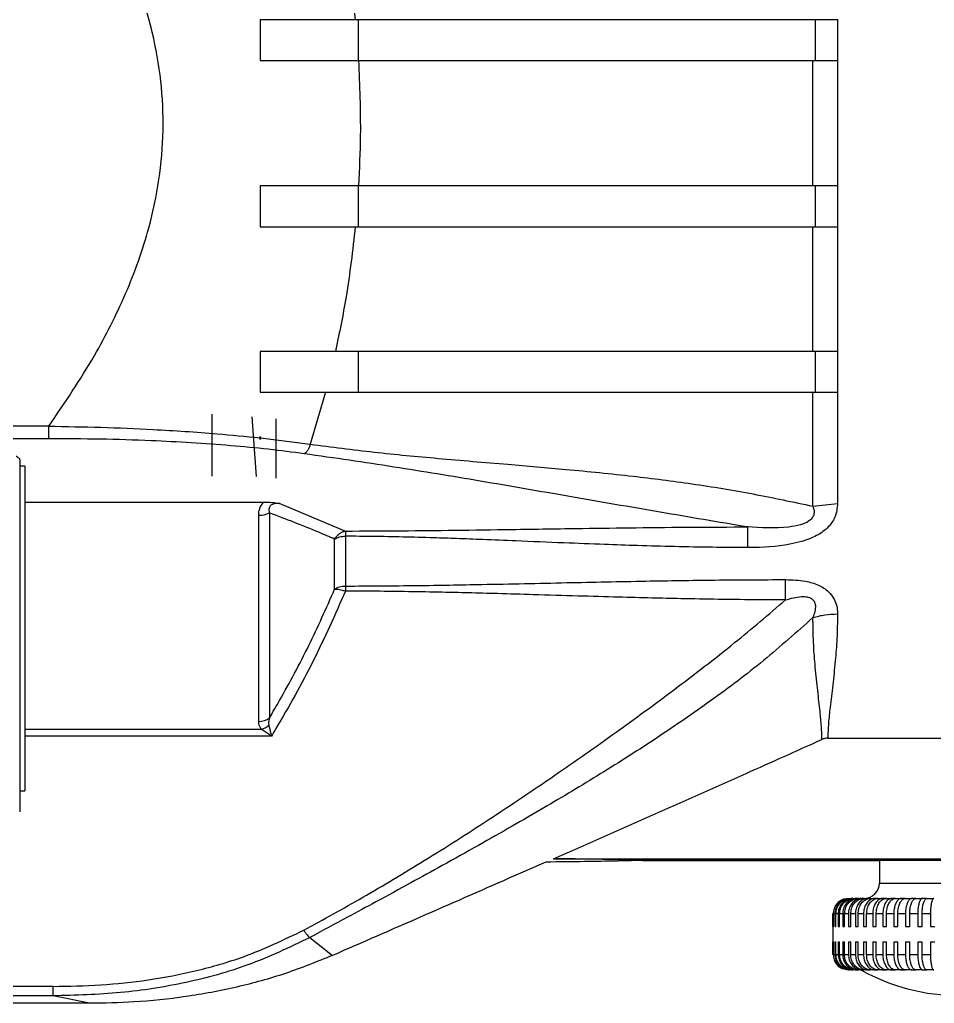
# Model space of a CAD drawing. Extents: x 12.3 to 108.7, y 1.1 to 80.4.
# Drawn here: x 65.752 to 69.33, y 29.248 to 33.097 of the extents above; entities that cross this region are included whole.
import ezdxf

# ---------------------------------------------------------------- set-up
doc = ezdxf.new("R2010")
doc.units = 0
doc.header["$MEASUREMENT"] = 0
doc.layers.add('OBJECT', color=7, linetype='CONTINUOUS')

msp = doc.modelspace()

# ---------------------------------------------------------------- linework, layer by layer
at = {"layer": 'OBJECT'}
for p, q in [((66.6926, 33.097), (66.6926, 32.937)), ((67.0779, 32.937), (67.0779, 33.097)), ((68.8659, 33.097), (67.0779, 33.097)), ((68.8659, 32.937), (68.8659, 33.097)), ((68.9526, 33.097), (68.8659, 33.097)), ((68.9526, 32.937), (68.9526, 33.097)), ((67.0779, 32.937), (68.8659, 32.937)), ((68.8659, 32.937), (68.9526, 32.937)), ((66.6926, 32.447), (66.6926, 32.287)), ((67.0779, 32.287), (67.0779, 32.447)), ((68.8659, 32.447), (67.0779, 32.447)), ((68.8659, 32.287), (68.8659, 32.447)), ((68.9526, 32.447), (68.8659, 32.447)), ((68.9526, 32.287), (68.9526, 32.447)), ((67.0779, 32.287), (68.8659, 32.287)), ((68.8659, 32.287), (68.9526, 32.287)), ((66.6926, 31.799), (66.6926, 31.639)), ((67.0779, 31.639), (67.0779, 31.799)), ((68.8659, 31.799), (67.0779, 31.799)), ((68.8659, 31.639), (68.8659, 31.799)), ((68.9526, 31.799), (68.8659, 31.799)), ((68.9526, 31.639), (68.9526, 31.799)), ((66.9482, 31.639), (66.8885, 31.4359)), ((67.0779, 31.639), (68.8659, 31.639)), ((68.8659, 31.639), (68.9526, 31.639)), ((66.6782, 31.31), (66.6609, 31.5435)), ((65.8654, 31.5063), (63.9738, 31.5063)), ((65.8654, 31.4573), (65.8654, 31.5063)), ((65.8654, 31.4573), (63.9738, 31.4573)), ((66.6919, 31.4659), (66.6936, 31.4604)), ((66.6919, 31.4606), (66.6919, 31.4659)), ((66.6919, 31.4539), (66.6919, 31.4606)), ((66.6936, 31.4604), (66.8885, 31.4359)), ((65.7515, 31.374), (65.7515, 29.9967)), ((65.7711, 31.3499), (65.7515, 31.3499)), ((65.7711, 31.3499), (65.7711, 31.2096)), ((65.7711, 31.2096), (66.7072, 31.2096)), ((65.7711, 31.2096), (65.7711, 30.3202)), ((66.769, 31.2032), (67.0263, 31.096)), ((68.8552, 31.1931), (68.9517, 31.2043)), ((66.6867, 30.3505), (66.6867, 31.1576)), ((66.7291, 31.167), (66.7291, 30.3648)), ((66.9839, 30.8684), (66.9839, 31.0646)), ((67.0264, 31.0756), (67.0264, 30.8807)), ((65.7711, 30.3202), (66.697, 30.3202)), ((65.7711, 30.3202), (65.7711, 30.293)), ((66.7364, 30.293), (65.7711, 30.293)), ((65.7711, 30.293), (65.7711, 30.0791)), ((68.9136, 30.2852), (73.5685, 30.2852)), ((65.7515, 30.0791), (65.7711, 30.0791)), ((67.8407, 29.8138), (73.5749, 29.8138)), ((68.1453, 29.8084), (68.1735, 29.8084)), ((68.1735, 29.8084), (73.6839, 29.8084)), ((68.1888, 29.8066), (69.1155, 29.8066)), ((69.1155, 29.8084), (69.1155, 29.7184)), ((69.1155, 29.7184), (69.7405, 29.7184)), ((69.0339, 29.6584), (69.0266, 29.6584)), ((69.0339, 29.6584), (69.0464, 29.6584)), ((69.0553, 29.6584), (69.0464, 29.6584)), ((69.0553, 29.6584), (69.0703, 29.6584)), ((69.0808, 29.6584), (69.0703, 29.6584)), ((69.0808, 29.6584), (69.0981, 29.6584)), ((69.1101, 29.6584), (69.0981, 29.6584)), ((69.1101, 29.6584), (69.1296, 29.6584)), ((69.1429, 29.6584), (69.1296, 29.6584)), ((69.1429, 29.6584), (69.1643, 29.6584)), ((69.1788, 29.6584), (69.1643, 29.6584)), ((69.1788, 29.6584), (69.2019, 29.6584)), ((69.2175, 29.6584), (69.2019, 29.6584)), ((69.2175, 29.6584), (69.242, 29.6584)), ((69.2563, 29.6584), (69.242, 29.6584)), ((69.2584, 29.6584), (69.2563, 29.6584)), ((69.2584, 29.6584), (69.2841, 29.6584)), ((69.295, 29.6584), (69.2841, 29.6584)), ((69.3012, 29.6584), (69.295, 29.6584)), ((69.3012, 29.6584), (69.3278, 29.6584)), ((68.933, 29.5484), (68.933, 29.5984)), ((68.9347, 29.5984), (68.933, 29.5984)), ((68.9347, 29.5984), (68.9347, 29.5484)), ((68.9366, 29.5484), (68.9366, 29.5984)), ((68.9418, 29.5984), (68.9366, 29.5984)), ((68.9418, 29.5984), (68.9418, 29.5484)), ((68.9455, 29.5484), (68.9455, 29.5984)), ((68.9542, 29.5984), (68.9455, 29.5984)), ((68.9542, 29.5984), (68.9542, 29.5484)), ((68.9597, 29.5484), (68.9597, 29.5984)), ((68.9718, 29.5984), (68.9597, 29.5984)), ((68.9718, 29.5984), (68.9718, 29.5484)), ((68.979, 29.5484), (68.979, 29.5984)), ((68.9943, 29.5984), (68.979, 29.5984)), ((68.9943, 29.5984), (68.9943, 29.5484)), ((69.0033, 29.5484), (69.0033, 29.5984)), ((69.0217, 29.5984), (69.0033, 29.5984)), ((69.0217, 29.5984), (69.0217, 29.5484)), ((69.0322, 29.5484), (69.0322, 29.5984)), ((69.0534, 29.5984), (69.0322, 29.5984)), ((69.0534, 29.5984), (69.0534, 29.5484)), ((69.0655, 29.5484), (69.0655, 29.5984)), ((69.0893, 29.5984), (69.0655, 29.5984)), ((69.0893, 29.5984), (69.0893, 29.5484)), ((69.1027, 29.5484), (69.1027, 29.5984)), ((69.1289, 29.5984), (69.1027, 29.5984)), ((69.1289, 29.5984), (69.1289, 29.5484)), ((69.1435, 29.5484), (69.1435, 29.5984)), ((69.1718, 29.5984), (69.1435, 29.5984)), ((69.1718, 29.5984), (69.1718, 29.5484)), ((69.1873, 29.5484), (69.1873, 29.5984)), ((69.2175, 29.5984), (69.1873, 29.5984)), ((69.2175, 29.5984), (69.2175, 29.5484)), ((69.2339, 29.5484), (69.2339, 29.5984)), ((69.2654, 29.5984), (69.2339, 29.5984)), ((69.2654, 29.5984), (69.2654, 29.5484)), ((69.2825, 29.5484), (69.2825, 29.5984)), ((69.3152, 29.5984), (69.2825, 29.5984)), ((69.3152, 29.5984), (69.3152, 29.5484)), ((68.933, 29.5484), (68.933, 29.4884)), ((68.933, 29.5484), (68.933, 29.5484)), ((68.9347, 29.5484), (68.9366, 29.5484)), ((68.9418, 29.5484), (68.9455, 29.5484)), ((68.9542, 29.5484), (68.9597, 29.5484)), ((68.9718, 29.5484), (68.979, 29.5484)), ((68.9943, 29.5484), (69.0033, 29.5484)), ((69.0217, 29.5484), (69.0322, 29.5484)), ((69.0534, 29.5484), (69.0655, 29.5484)), ((69.0893, 29.5484), (69.1027, 29.5484)), ((69.1289, 29.5484), (69.1435, 29.5484)), ((69.1718, 29.5484), (69.1873, 29.5484)), ((69.2175, 29.5484), (69.2339, 29.5484)), ((69.2654, 29.5484), (69.2825, 29.5484)), ((69.3152, 29.5484), (69.3328, 29.5484)), ((66.8865, 29.5051), (66.9757, 29.4352)), ((68.933, 29.4384), (68.933, 29.4884)), ((68.933, 29.4884), (68.933, 29.4884)), ((68.9347, 29.4884), (68.9366, 29.4884)), ((68.9347, 29.4884), (68.9347, 29.4384)), ((68.9366, 29.4384), (68.9366, 29.4884)), ((68.9418, 29.4884), (68.9455, 29.4884)), ((68.9418, 29.4884), (68.9418, 29.4384)), ((68.9455, 29.4384), (68.9455, 29.4884)), ((68.9542, 29.4884), (68.9597, 29.4884)), ((68.9542, 29.4884), (68.9542, 29.4384)), ((68.9597, 29.4384), (68.9597, 29.4884)), ((68.9718, 29.4884), (68.979, 29.4884)), ((68.9718, 29.4884), (68.9718, 29.4384)), ((68.979, 29.4384), (68.979, 29.4884)), ((68.9943, 29.4884), (69.0033, 29.4884)), ((68.9943, 29.4884), (68.9943, 29.4384)), ((69.0033, 29.4384), (69.0033, 29.4884)), ((69.0217, 29.4884), (69.0322, 29.4884)), ((69.0217, 29.4884), (69.0217, 29.4384)), ((69.0322, 29.4384), (69.0322, 29.4884)), ((69.0534, 29.4884), (69.0655, 29.4884)), ((69.0534, 29.4884), (69.0534, 29.4384)), ((69.0655, 29.4384), (69.0655, 29.4884)), ((69.0893, 29.4884), (69.1027, 29.4884)), ((69.0893, 29.4884), (69.0893, 29.4384)), ((69.1027, 29.4384), (69.1027, 29.4884)), ((69.1289, 29.4884), (69.1435, 29.4884)), ((69.1289, 29.4884), (69.1289, 29.4384)), ((69.1435, 29.4384), (69.1435, 29.4884)), ((69.1718, 29.4884), (69.1873, 29.4884)), ((69.1718, 29.4884), (69.1718, 29.4384)), ((69.1873, 29.4384), (69.1873, 29.4884)), ((69.2175, 29.4884), (69.2339, 29.4884)), ((69.2175, 29.4884), (69.2175, 29.4384)), ((69.2339, 29.4384), (69.2339, 29.4884)), ((69.2654, 29.4884), (69.2825, 29.4884)), ((69.2654, 29.4884), (69.2654, 29.4384)), ((69.2825, 29.4384), (69.2825, 29.4884)), ((69.3152, 29.4884), (69.3328, 29.4884)), ((69.3152, 29.4884), (69.3152, 29.4384)), ((68.933, 29.4384), (68.9347, 29.4384)), ((68.9366, 29.4384), (68.9418, 29.4384)), ((68.9455, 29.4384), (68.9542, 29.4384)), ((68.9597, 29.4384), (68.9718, 29.4384)), ((68.979, 29.4384), (68.9943, 29.4384)), ((69.0033, 29.4384), (69.0217, 29.4384)), ((69.0322, 29.4384), (69.0534, 29.4384)), ((69.0655, 29.4384), (69.0893, 29.4384)), ((69.1027, 29.4384), (69.1289, 29.4384)), ((69.1435, 29.4384), (69.1718, 29.4384)), ((69.1873, 29.4384), (69.2175, 29.4384)), ((69.2339, 29.4384), (69.2654, 29.4384)), ((69.2825, 29.4384), (69.3152, 29.4384)), ((69.0266, 29.3784), (69.0339, 29.3784)), ((69.0464, 29.3784), (69.0339, 29.3784)), ((69.0464, 29.3784), (69.0553, 29.3784)), ((69.0703, 29.3784), (69.0553, 29.3784)), ((69.0703, 29.3784), (69.0808, 29.3784)), ((69.0981, 29.3784), (69.0808, 29.3784)), ((69.0981, 29.3784), (69.1101, 29.3784)), ((69.1296, 29.3784), (69.1101, 29.3784)), ((69.1296, 29.3784), (69.1429, 29.3784)), ((69.1643, 29.3784), (69.1429, 29.3784)), ((69.1643, 29.3784), (69.1788, 29.3784)), ((69.2019, 29.3784), (69.1788, 29.3784)), ((69.2019, 29.3784), (69.2175, 29.3784)), ((69.242, 29.3784), (69.2175, 29.3784)), ((69.242, 29.3784), (69.2563, 29.3784)), ((69.2563, 29.3784), (69.2584, 29.3784)), ((69.2841, 29.3784), (69.2584, 29.3784)), ((69.2841, 29.3784), (69.295, 29.3784)), ((69.295, 29.3784), (69.3012, 29.3784)), ((69.3278, 29.3784), (69.3012, 29.3784)), ((65.882, 29.3139), (63.9343, 29.3139)), ((65.882, 29.2769), (65.882, 29.3139)), ((65.882, 29.2769), (63.9856, 29.2769)), ((66.0244, 29.2478), (65.882, 29.2769)), ((66.0244, 29.2478), (65.7086, 29.2478))]:
    msp.add_line(p, q, dxfattribs=at)
at = {"layer": 'OBJECT', "flags": 128}
for points in [[(66.5036, 31.5538), (66.5036, 31.4624), (66.5036, 31.3104)], [(66.7539, 31.5348), (66.7538, 31.4445), (66.7538, 31.3034)]]:
    msp.add_lwpolyline(points, dxfattribs=at)
at = {"layer": 'OBJECT'}
for centre, radius, start, end in [((66.6885, 31.2499), 0.0923, 268.849, 296.0823), ((66.6875, 30.418), 0.0675, 269.2593, 308.0243), ((66.6759, 30.3931), 0.076, 286.1524, 311.499), ((69.0555, 29.7184), 0.06, 270, 0), ((69.428, 30.0695), 0.7911, 240.8794, 299.1206)]:
    msp.add_arc(centre, radius, start, end, dxfattribs=at)
for points, knots in [([(65.8654, 31.5063), (65.9271, 31.5969), (66.0397, 31.7624), (66.171, 32.0232), (66.2548, 32.2552), (66.3001, 32.4705), (66.3168, 32.6636), (66.3075, 32.8573), (66.2719, 33.0618), (66.2058, 33.2728), (66.1104, 33.4856), (65.9965, 33.688), (65.9091, 33.8145), (65.8654, 33.8778)], [0, 0, 0, 0, 0.128108, 0.233833, 0.339418, 0.414185, 0.488923, 0.563852, 0.638803, 0.729469, 0.820219, 0.910089, 1, 1, 1, 1]), ([(66.9871, 33.585), (67.0074, 33.4847), (67.04, 33.3237), (67.058, 33.1591), (67.0648, 33.097)], [0, 0, 0, 0, 0.62291, 1, 1, 1, 1]), ([(67.0779, 33.097), (67.0155, 33.097), (66.8901, 33.097), (66.7587, 33.097), (66.6926, 33.097)], [0, 0, 0, 0, 0.497452, 1, 1, 1, 1]), ([(66.6926, 32.937), (66.758, 32.937), (66.8894, 32.937), (67.0148, 32.937), (67.0779, 32.937)], [0, 0, 0, 0, 0.497472, 1, 1, 1, 1]), ([(67.0774, 32.937), (67.0814, 32.8394), (67.0881, 32.676), (67.0805, 32.5128), (67.0774, 32.447)], [0, 0, 0, 0, 0.597316, 1, 1, 1, 1]), ([(67.0779, 32.447), (67.0155, 32.447), (66.89, 32.447), (66.7587, 32.447), (66.6926, 32.447)], [0, 0, 0, 0, 0.497473, 1, 1, 1, 1]), ([(66.6926, 32.287), (66.758, 32.287), (66.8894, 32.287), (67.0148, 32.287), (67.0779, 32.287)], [0, 0, 0, 0, 0.497451, 1, 1, 1, 1]), ([(67.0648, 32.287), (67.0542, 32.1951), (67.0353, 32.0306), (67.0019, 31.8699), (66.9871, 31.799)], [0, 0, 0, 0, 0.558806, 1, 1, 1, 1]), ([(68.8552, 31.799), (68.8552, 31.8346), (68.8552, 31.9317), (68.8552, 32.0942), (68.8552, 32.2227), (68.8552, 32.287)], [0, 0, 0, 0, 0.223682, 0.611841, 1, 1, 1, 1]), ([(68.9517, 32.287), (68.9517, 32.2237), (68.9517, 32.0971), (68.9517, 31.9346), (68.9517, 31.8365), (68.9517, 31.799)], [0, 0, 0, 0, 0.382049, 0.764099, 1, 1, 1, 1]), ([(67.0779, 31.799), (67.0156, 31.799), (66.8903, 31.799), (66.7588, 31.799), (66.6926, 31.799)], [0, 0, 0, 0, 0.49732, 1, 1, 1, 1]), ([(66.6926, 31.639), (66.7581, 31.639), (66.8898, 31.639), (67.0149, 31.639), (67.0779, 31.639)], [0, 0, 0, 0, 0.497242, 1, 1, 1, 1]), ([(68.8552, 31.1931), (68.8552, 31.2643), (68.8552, 31.4067), (68.8552, 31.5616), (68.8552, 31.639)], [0, 0, 0, 0, 0.5, 1, 1, 1, 1]), ([(68.9517, 31.639), (68.9517, 31.5636), (68.9517, 31.4127), (68.9517, 31.2737), (68.9517, 31.2043)], [0, 0, 0, 0, 0.4999999, 1, 1, 1, 1]), ([(65.8654, 31.5063), (65.9335, 31.5051), (66.0701, 31.5026), (66.2908, 31.4934), (66.4999, 31.4799), (66.6362, 31.4662), (66.6919, 31.4606)], [0, 0, 0, 0, 0.242263, 0.485939, 0.789784, 1, 1, 1, 1]), ([(66.8654, 31.3984), (66.8186, 31.4044), (66.7251, 31.4165), (66.5264, 31.4354), (66.3058, 31.4489), (66.0664, 31.4562), (65.9325, 31.4569), (65.8654, 31.4573)], [0, 0, 0, 0, 0.1508799, 0.3017788, 0.6118069, 0.8052853, 1, 1, 1, 1]), ([(66.6936, 31.4604), (66.6938, 31.4597), (66.6941, 31.4583), (66.6935, 31.4561), (66.6926, 31.4547), (66.692, 31.454), (66.6919, 31.4539)], [0, 0, 0, 0, 0.321733, 0.645677, 0.931731, 1, 1, 1, 1]), ([(66.8885, 31.4359), (66.8871, 31.4315), (66.8844, 31.4225), (66.8786, 31.4115), (66.8722, 31.4028), (66.8677, 31.3999), (66.8654, 31.3984)], [0, 0, 0, 0, 0.25, 0.499999, 0.749997, 1, 1, 1, 1]), ([(66.8885, 31.4359), (66.9716, 31.4251), (67.1378, 31.4034), (67.3959, 31.3794), (67.6468, 31.3585), (67.9016, 31.3367), (68.1426, 31.3125), (68.3874, 31.2816), (68.6231, 31.2426), (68.7778, 31.2096), (68.8552, 31.1931)], [0, 0, 0, 0, 0.124845, 0.249784, 0.385615, 0.499943, 0.631954, 0.74986, 0.874809, 1, 1, 1, 1]), ([(65.7373, 31.3893), (65.7384, 31.3887), (65.7455, 31.3853), (65.7507, 31.38), (65.7513, 31.3753), (65.7515, 31.374)], [0, 0, 0, 0, 0.1205655, 0.7418779, 1, 1, 1, 1]), ([(68.5987, 31.112), (68.4849, 31.1311), (68.252, 31.1704), (67.9052, 31.2309), (67.5596, 31.2905), (67.2165, 31.3476), (66.9829, 31.3814), (66.8654, 31.3984)], [0, 0, 0, 0, 0.198032, 0.405338, 0.609469, 0.803446, 1, 1, 1, 1]), ([(66.6867, 31.1576), (66.6873, 31.1662), (66.6886, 31.1835), (66.6985, 31.201), (66.7062, 31.2086), (66.7072, 31.2096)], [0, 0, 0, 0, 0.462077, 0.928595, 1, 1, 1, 1]), ([(66.7072, 31.2096), (66.7174, 31.2093), (66.7398, 31.2085), (66.759, 31.2051), (66.7689, 31.2032), (66.769, 31.2032)], [0, 0, 0, 0, 0.454342, 0.99368, 1, 1, 1, 1]), ([(66.769, 31.2032), (66.7643, 31.2035), (66.756, 31.204), (66.7448, 31.2022), (66.7367, 31.1989), (66.7314, 31.1946), (66.7276, 31.1887), (66.7256, 31.1791), (66.7277, 31.1718), (66.7291, 31.167)], [0, 0, 0, 0, 0.189066, 0.329892, 0.423308, 0.517384, 0.600454, 0.734946, 1, 1, 1, 1]), ([(68.9517, 31.2043), (68.95, 31.1857), (68.9481, 31.1651), (68.932, 31.1306), (68.9079, 31.1001), (68.8479, 31.0641), (68.7457, 31.0366), (68.6569, 31.0315), (68.6012, 31.0314), (68.5987, 31.0314)], [0, 0, 0, 0, 0.145706, 0.161853, 0.29586, 0.430972, 0.641293, 0.983628, 1, 1, 1, 1]), ([(68.8552, 31.1931), (68.8571, 31.1872), (68.8607, 31.1762), (68.8595, 31.1598), (68.8522, 31.1453), (68.8352, 31.1303), (68.8032, 31.1178), (68.7214, 31.1048), (68.6524, 31.1088), (68.5987, 31.112)], [0, 0, 0, 0, 0.0740841, 0.1369976, 0.1937212, 0.250825, 0.3585746, 0.5009324, 1, 1, 1, 1]), ([(66.9839, 31.0647), (66.9633, 31.0734), (66.882, 31.1081), (66.7945, 31.1419), (66.7291, 31.167)], [0, 0, 0, 0, 0.253585, 1, 1, 1, 1]), ([(67.0263, 31.096), (67.0998, 31.0962), (67.2424, 31.0967), (67.4592, 31.0991), (67.6949, 31.1024), (67.9313, 31.106), (68.1675, 31.1092), (68.3823, 31.1114), (68.5275, 31.1118), (68.5987, 31.112)], [0, 0, 0, 0, 0.140091, 0.27181, 0.413599, 0.590148, 0.723186, 0.86437, 1, 1, 1, 1]), ([(68.5987, 31.112), (68.5987, 31.1033), (68.5987, 31.0861), (68.5987, 31.0496), (68.5987, 31.0314)], [0, 0, 0, 0, 0.5000003, 1, 1, 1, 1]), ([(66.9839, 31.0646), (66.9865, 31.0687), (66.9917, 31.0767), (67.0022, 31.0861), (67.0139, 31.0931), (67.0222, 31.095), (67.0263, 31.096)], [0, 0, 0, 0, 0.250001, 0.5, 0.749998, 1, 1, 1, 1]), ([(66.9839, 31.0646), (66.9869, 31.0662), (66.9927, 31.0695), (67.0033, 31.0729), (67.0146, 31.0752), (67.0224, 31.0754), (67.0264, 31.0756)], [0, 0, 0, 0, 0.249999, 0.500003, 0.750006, 1, 1, 1, 1]), ([(67.0263, 31.096), (67.0263, 31.096), (67.0263, 31.0951), (67.0264, 31.0928), (67.0264, 31.0862), (67.0264, 31.0795), (67.0264, 31.0756), (67.0264, 31.0756)], [0, 0, 0, 0, 0.000065, 0.230881, 0.604267, 0.999936, 1, 1, 1, 1]), ([(68.5987, 31.0314), (68.553, 31.0316), (68.458, 31.032), (68.3148, 31.0347), (68.1742, 31.0386), (68.03, 31.0437), (67.8713, 31.0498), (67.7125, 31.0565), (67.5724, 31.0621), (67.4653, 31.0662), (67.3609, 31.0697), (67.2523, 31.0726), (67.1372, 31.0748), (67.0626, 31.0753), (67.0264, 31.0756)], [0, 0, 0, 0, 0.087014, 0.181124, 0.273134, 0.355344, 0.456284, 0.576026, 0.658624, 0.723749, 0.780408, 0.857781, 0.930974, 1, 1, 1, 1]), ([(66.9839, 30.8684), (66.9869, 30.8702), (66.9927, 30.8739), (67.0033, 30.8777), (67.0146, 30.8802), (67.0224, 30.8805), (67.0264, 30.8807)], [0, 0, 0, 0, 0.249999, 0.500004, 0.750006, 1, 1, 1, 1]), ([(67.0264, 30.8807), (67.1199, 30.8812), (67.2978, 30.8822), (67.5864, 30.8874), (67.8844, 30.8938), (68.1884, 30.9002), (68.4738, 30.9049), (68.6564, 30.9056), (68.7485, 30.9059)], [0, 0, 0, 0, 0.1629018, 0.3098321, 0.5028293, 0.6821153, 0.8395294, 1, 1, 1, 1]), ([(67.0264, 30.8807), (67.0264, 30.8807), (67.0264, 30.8784), (67.0264, 30.8743), (67.0264, 30.8675), (67.0264, 30.8632), (67.0264, 30.861), (67.0264, 30.861)], [0, 0, 0, 0, 0.000101, 0.392939, 0.700658, 0.9999, 1, 1, 1, 1]), ([(68.7485, 30.9059), (68.7746, 30.905), (68.8191, 30.9035), (68.8778, 30.8864), (68.9171, 30.861), (68.9453, 30.8228), (68.9516, 30.792), (68.9517, 30.7729), (68.9517, 30.7718)], [0, 0, 0, 0, 0.244025, 0.415817, 0.583646, 0.731251, 0.98503, 1, 1, 1, 1]), ([(68.7485, 30.8265), (68.7485, 30.8409), (68.7485, 30.8699), (68.7485, 30.8939), (68.7485, 30.9059)], [0, 0, 0, 0, 0.5, 1, 1, 1, 1]), ([(66.7291, 30.3648), (66.7423, 30.3876), (66.7961, 30.4806), (66.8856, 30.6467), (66.9511, 30.7944), (66.9839, 30.8683)], [0, 0, 0, 0, 0.1394468, 0.5690819, 1, 1, 1, 1]), ([(67.0264, 30.861), (66.9857, 30.7695), (66.9043, 30.586), (66.7999, 30.3998), (66.7422, 30.3029), (66.7364, 30.293)], [0, 0, 0, 0, 0.471987, 0.946259, 1, 1, 1, 1]), ([(66.9839, 30.8683), (66.9867, 30.8685), (66.9924, 30.8688), (67.0029, 30.8675), (67.0143, 30.865), (67.0223, 30.8623), (67.0264, 30.861)], [0, 0, 0, 0, 0.25, 0.500003, 0.749997, 1, 1, 1, 1]), ([(68.7485, 30.8265), (68.7061, 30.8266), (68.6181, 30.8268), (68.4813, 30.8285), (68.3491, 30.8309), (68.2191, 30.8339), (68.0853, 30.8375), (67.9308, 30.8419), (67.7729, 30.8466), (67.6292, 30.8507), (67.5107, 30.8539), (67.3947, 30.8566), (67.2748, 30.8588), (67.1486, 30.8604), (67.0664, 30.8608), (67.0264, 30.861)], [0, 0, 0, 0, 0.073897, 0.153267, 0.238114, 0.304225, 0.379778, 0.47115, 0.573551, 0.654921, 0.721372, 0.780168, 0.856935, 0.930212, 1, 1, 1, 1]), ([(68.7485, 30.8265), (68.7689, 30.8322), (68.7966, 30.84), (68.8287, 30.8395), (68.8416, 30.8362), (68.8494, 30.8325), (68.8557, 30.8274), (68.8623, 30.8185), (68.8682, 30.7945), (68.8607, 30.7732), (68.8552, 30.7574)], [0, 0, 0, 0, 0.3013694, 0.4093007, 0.4560815, 0.5003137, 0.5447127, 0.5911054, 0.6976021, 1, 1, 1, 1]), ([(66.8633, 29.5341), (66.9405, 29.5765), (67.0998, 29.6639), (67.34, 29.8085), (67.5905, 29.9679), (67.8404, 30.1359), (68.0819, 30.3052), (68.3168, 30.4777), (68.5396, 30.6488), (68.6824, 30.7702), (68.7485, 30.8265)], [0, 0, 0, 0, 0.114559, 0.236447, 0.365773, 0.502629, 0.630669, 0.752538, 0.885365, 1, 1, 1, 1]), ([(68.8552, 30.7574), (68.7918, 30.7006), (68.6642, 30.5864), (68.4589, 30.432), (68.245, 30.2848), (68.0265, 30.1459), (67.8356, 30.0316), (67.6759, 29.9392), (67.5435, 29.864), (67.4113, 29.7903), (67.2777, 29.7168), (67.154, 29.6494), (67.0219, 29.578), (66.9355, 29.5315), (66.8865, 29.5051)], [0, 0, 0, 0, 0.11143, 0.22395, 0.332025, 0.445427, 0.555338, 0.61589, 0.680511, 0.749225, 0.808557, 0.874651, 0.928784, 1, 1, 1, 1]), ([(68.8552, 30.7574), (68.8708, 30.7616), (68.902, 30.77), (68.9351, 30.7712), (68.9517, 30.7718)], [0, 0, 0, 0, 0.5000028, 1, 1, 1, 1]), ([(68.8904, 30.2802), (68.8899, 30.2992), (68.8889, 30.3361), (68.8819, 30.403), (68.8729, 30.4806), (68.8637, 30.5684), (68.8568, 30.6601), (68.8557, 30.7246), (68.8552, 30.7574)], [0, 0, 0, 0, 0.161585, 0.314073, 0.499134, 0.684756, 0.839228, 1, 1, 1, 1]), ([(68.9517, 30.7718), (68.9511, 30.7391), (68.95, 30.6749), (68.9425, 30.5816), (68.9326, 30.4913), (68.9228, 30.4107), (68.9153, 30.3415), (68.9141, 30.3043), (68.9136, 30.2852)], [0, 0, 0, 0, 0.160364, 0.314685, 0.5, 0.68531, 0.838249, 1, 1, 1, 1]), ([(66.697, 30.3202), (66.6927, 30.3275), (66.687, 30.3374), (66.6867, 30.3479), (66.6867, 30.3505)], [0, 0, 0, 0, 0.747888, 1, 1, 1, 1]), ([(66.7291, 30.3648), (66.7269, 30.3568), (66.7242, 30.347), (66.7259, 30.3378), (66.7262, 30.3362)], [0, 0, 0, 0, 0.828661, 1, 1, 1, 1]), ([(66.7262, 30.3362), (66.7289, 30.3257), (66.7321, 30.3124), (66.7356, 30.2966), (66.7363, 30.2932), (66.7364, 30.293)], [0, 0, 0, 0, 0.78717, 0.991474, 1, 1, 1, 1]), ([(66.7364, 30.293), (66.7363, 30.2931), (66.7334, 30.2954), (66.7199, 30.3058), (66.7071, 30.3138), (66.697, 30.3202)], [0, 0, 0, 0, 0.008535, 0.216274, 1, 1, 1, 1]), ([(67.8407, 29.8138), (68.092, 29.9247), (68.4423, 30.0793), (68.7916, 30.2359), (68.8904, 30.2802)], [0, 0, 0, 0, 0.7172993, 1, 1, 1, 1]), ([(68.9136, 30.2852), (68.9096, 30.285), (68.9016, 30.2845), (68.8941, 30.2816), (68.8904, 30.2802)], [0, 0, 0, 0, 0.498566, 1, 1, 1, 1]), ([(67.8102, 29.8004), (67.7622, 29.7793), (67.4842, 29.657), (67.2059, 29.5356), (66.9757, 29.4352)], [0, 0, 0, 0, 0.172877, 1, 1, 1, 1]), ([(68.1803, 29.8076), (68.1702, 29.8071), (68.1498, 29.806), (68.0768, 29.8042), (67.9668, 29.8023), (67.8628, 29.801), (67.8102, 29.8004)], [0, 0, 0, 0, 0.2067643, 0.4177944, 0.7062861, 1, 1, 1, 1]), ([(68.1453, 29.8084), (68.1291, 29.8089), (68.0966, 29.8099), (68.0232, 29.8113), (67.9382, 29.8126), (67.8733, 29.8134), (67.8407, 29.8138)], [0, 0, 0, 0, 0.254099, 0.511839, 0.755128, 1, 1, 1, 1]), ([(68.9807, 29.6559), (68.9777, 29.6554), (68.968, 29.6536), (68.954, 29.6438), (68.9412, 29.628), (68.9354, 29.6118), (68.9349, 29.6017), (68.9347, 29.5984)], [0, 0, 0, 0, 0.116828, 0.369396, 0.621925, 0.874408, 1, 1, 1, 1]), ([(68.9366, 29.5984), (68.9372, 29.6051), (68.9386, 29.6186), (68.9488, 29.6366), (68.964, 29.6502), (68.9808, 29.6574), (68.9919, 29.6581), (68.9963, 29.6584)], [0, 0, 0, 0, 0.214561, 0.429208, 0.643864, 0.858561, 1, 1, 1, 1]), ([(68.9912, 29.6569), (68.9868, 29.6561), (68.9758, 29.6543), (68.9607, 29.6438), (68.9482, 29.628), (68.9425, 29.6118), (68.942, 29.6017), (68.9418, 29.5984)], [0, 0, 0, 0, 0.163041, 0.402392, 0.64171, 0.880981, 1, 1, 1, 1]), ([(68.9455, 29.5984), (68.9462, 29.6051), (68.9474, 29.6186), (68.9576, 29.6366), (68.9725, 29.6502), (68.989, 29.6574), (68.9999, 29.6581), (69.0042, 29.6584)], [0, 0, 0, 0, 0.2145619, 0.4292088, 0.64387, 0.8585603, 1, 1, 1, 1]), ([(69.0113, 29.6584), (69.0103, 29.6584), (69.0029, 29.6582), (68.9891, 29.6549), (68.9725, 29.644), (68.9604, 29.628), (68.9548, 29.6118), (68.9543, 29.6017), (68.9542, 29.5984)], [0, 0, 0, 0, 0.034464, 0.249196, 0.463912, 0.678598, 0.893243, 1, 1, 1, 1]), ([(68.9597, 29.5984), (68.9603, 29.6051), (68.9616, 29.6186), (68.9714, 29.6366), (68.9859, 29.6502), (69.002, 29.6574), (69.0126, 29.6581), (69.0168, 29.6584)], [0, 0, 0, 0, 0.214561, 0.429208, 0.643869, 0.858566, 1, 1, 1, 1]), ([(69.0266, 29.6584), (69.0257, 29.6584), (69.0185, 29.6582), (69.0053, 29.6549), (68.9894, 29.644), (68.9777, 29.628), (68.9724, 29.6118), (68.9719, 29.6017), (68.9718, 29.5984)], [0, 0, 0, 0, 0.034475, 0.249205, 0.463924, 0.678608, 0.893253, 1, 1, 1, 1]), ([(68.979, 29.5984), (68.9797, 29.6051), (68.9809, 29.6186), (68.9903, 29.6366), (69.0042, 29.6502), (69.0197, 29.6574), (69.0299, 29.6581), (69.0339, 29.6584)], [0, 0, 0, 0, 0.214562, 0.429207, 0.643869, 0.858563, 1, 1, 1, 1]), ([(69.0464, 29.6584), (69.0454, 29.6584), (69.0387, 29.6582), (69.0261, 29.6549), (69.011, 29.644), (69, 29.628), (68.9949, 29.6118), (68.9945, 29.6017), (68.9943, 29.5984)], [0, 0, 0, 0, 0.034481, 0.249213, 0.463933, 0.678611, 0.89326, 1, 1, 1, 1]), ([(69.0033, 29.5984), (69.0039, 29.6051), (69.005, 29.6186), (69.014, 29.6366), (69.0272, 29.6502), (69.0418, 29.6574), (69.0515, 29.6581), (69.0553, 29.6584)], [0, 0, 0, 0, 0.214562, 0.429208, 0.643871, 0.858563, 1, 1, 1, 1]), ([(69.0703, 29.6584), (69.0694, 29.6584), (69.0631, 29.6582), (69.0514, 29.6549), (69.0373, 29.644), (69.027, 29.628), (69.0222, 29.6118), (69.0218, 29.6017), (69.0217, 29.5984)], [0, 0, 0, 0, 0.034484, 0.249219, 0.463936, 0.678619, 0.893263, 1, 1, 1, 1]), ([(69.0322, 29.5984), (69.0327, 29.6051), (69.0338, 29.6186), (69.0422, 29.6366), (69.0545, 29.6502), (69.0682, 29.6574), (69.0772, 29.6581), (69.0808, 29.6584)], [0, 0, 0, 0, 0.214562, 0.429208, 0.643866, 0.858561, 1, 1, 1, 1]), ([(69.0981, 29.6584), (69.0973, 29.6584), (69.0915, 29.6582), (69.0807, 29.6549), (69.0678, 29.644), (69.0583, 29.628), (69.0539, 29.6118), (69.0536, 29.6017), (69.0534, 29.5984)], [0, 0, 0, 0, 0.034487, 0.249222, 0.46394, 0.678623, 0.893266, 1, 1, 1, 1]), ([(69.0655, 29.5984), (69.0659, 29.6051), (69.0669, 29.6186), (69.0746, 29.6366), (69.086, 29.6502), (69.0985, 29.6574), (69.1068, 29.6581), (69.1101, 29.6584)], [0, 0, 0, 0, 0.214562, 0.429207, 0.643868, 0.858565, 1, 1, 1, 1]), ([(69.1296, 29.6584), (69.1289, 29.6584), (69.1236, 29.6582), (69.1139, 29.6549), (69.1022, 29.644), (69.0937, 29.628), (69.0898, 29.6118), (69.0894, 29.6017), (69.0893, 29.5984)], [0, 0, 0, 0, 0.034493, 0.2492221, 0.4639419, 0.6786238, 0.8932662, 1, 1, 1, 1]), ([(69.1027, 29.5984), (69.1031, 29.6051), (69.104, 29.6186), (69.1109, 29.6366), (69.1212, 29.6502), (69.1325, 29.6574), (69.14, 29.6581), (69.1429, 29.6584)], [0, 0, 0, 0, 0.214562, 0.429208, 0.643868, 0.858562, 1, 1, 1, 1]), ([(69.1643, 29.6584), (69.1619, 29.6581), (69.1556, 29.6575), (69.1458, 29.6508), (69.1366, 29.6375), (69.1305, 29.6197), (69.1289, 29.6059), (69.1289, 29.5988), (69.1289, 29.5984)], [0, 0, 0, 0, 0.128909, 0.343661, 0.558383, 0.773067, 0.987716, 1, 1, 1, 1]), ([(69.1435, 29.5984), (69.1435, 29.6013), (69.1438, 29.611), (69.1469, 29.6268), (69.1543, 29.6431), (69.1644, 29.6544), (69.1731, 29.6582), (69.1779, 29.6584), (69.1788, 29.6584)], [0, 0, 0, 0, 0.093448, 0.308045, 0.522651, 0.737284, 0.951954, 1, 1, 1, 1]), ([(69.2019, 29.6584), (69.2001, 29.6582), (69.195, 29.6577), (69.1868, 29.6516), (69.1788, 29.6387), (69.1734, 29.6212), (69.1718, 29.6069), (69.1718, 29.5993), (69.1718, 29.5984)], [0, 0, 0, 0, 0.112497, 0.327227, 0.541936, 0.75661, 0.971247, 1, 1, 1, 1]), ([(69.1873, 29.5984), (69.1877, 29.6051), (69.1883, 29.6186), (69.1935, 29.6366), (69.2012, 29.6502), (69.2096, 29.6574), (69.2152, 29.6581), (69.2175, 29.6584)], [0, 0, 0, 0, 0.2145617, 0.4292092, 0.6438699, 0.8585622, 1, 1, 1, 1]), ([(69.242, 29.6584), (69.2412, 29.6583), (69.2377, 29.6581), (69.2316, 29.6539), (69.2246, 29.6424), (69.2197, 29.6259), (69.2176, 29.6103), (69.2175, 29.601), (69.2175, 29.5984)], [0, 0, 0, 0, 0.058789, 0.273506, 0.488209, 0.702876, 0.917506, 1, 1, 1, 1]), ([(69.2339, 29.5984), (69.2342, 29.6051), (69.2347, 29.6186), (69.2389, 29.6366), (69.2451, 29.6502), (69.252, 29.6574), (69.2566, 29.6581), (69.2584, 29.6584)], [0, 0, 0, 0, 0.214562, 0.429208, 0.643868, 0.858563, 1, 1, 1, 1]), ([(69.2841, 29.6584), (69.2841, 29.6584), (69.282, 29.6584), (69.2778, 29.6561), (69.2722, 29.6461), (69.268, 29.6307), (69.2658, 29.6139), (69.2655, 29.6028), (69.2654, 29.5984)], [0, 0, 0, 0, 0.000829, 0.215594, 0.430348, 0.64507, 0.859753, 1, 1, 1, 1]), ([(69.2825, 29.5984), (69.2828, 29.6051), (69.2832, 29.6186), (69.2864, 29.6366), (69.2911, 29.6502), (69.2964, 29.6574), (69.2998, 29.6581), (69.3012, 29.6584)], [0, 0, 0, 0, 0.214562, 0.429209, 0.643869, 0.858564, 1, 1, 1, 1]), ([(69.3278, 29.6584), (69.3268, 29.6581), (69.3244, 29.6572), (69.3208, 29.6496), (69.3177, 29.6358), (69.3156, 29.618), (69.3153, 29.6048), (69.3152, 29.5984)], [0, 0, 0, 0, 0.151544, 0.366292, 0.581009, 0.79569, 1, 1, 1, 1]), ([(65.882, 29.3139), (65.9444, 29.315), (66.069, 29.3173), (66.2569, 29.3375), (66.4439, 29.3735), (66.6508, 29.4325), (66.7857, 29.497), (66.8633, 29.5341)], [0, 0, 0, 0, 0.183115, 0.366178, 0.555066, 0.743887, 1, 1, 1, 1]), ([(66.8633, 29.5341), (66.8655, 29.5307), (66.8699, 29.5238), (66.8762, 29.5154), (66.8819, 29.5087), (66.8849, 29.5063), (66.8865, 29.5051)], [0, 0, 0, 0, 0.250001, 0.499997, 0.749999, 1, 1, 1, 1]), ([(66.8865, 29.5051), (66.8067, 29.4668), (66.6524, 29.3927), (66.4013, 29.3249), (66.1455, 29.284), (65.9703, 29.2793), (65.882, 29.2769)], [0, 0, 0, 0, 0.257109, 0.497626, 0.747109, 1, 1, 1, 1]), ([(66.9757, 29.4352), (66.9146, 29.4106), (66.7926, 29.3614), (66.5999, 29.3084), (66.4016, 29.2714), (66.2085, 29.251), (66.0825, 29.2488), (66.0244, 29.2478)], [0, 0, 0, 0, 0.202093, 0.40421, 0.612784, 0.821394, 1, 1, 1, 1]), ([(68.9347, 29.4384), (68.9354, 29.4316), (68.9367, 29.4181), (68.9471, 29.4004), (68.9596, 29.3881), (68.9694, 29.3846), (68.9728, 29.3834)], [0, 0, 0, 0, 0.282459, 0.565023, 0.847608, 1, 1, 1, 1]), ([(68.9963, 29.3784), (68.9952, 29.3784), (68.9875, 29.3785), (68.9731, 29.3819), (68.9558, 29.3928), (68.9431, 29.4088), (68.9373, 29.425), (68.9368, 29.435), (68.9366, 29.4384)], [0, 0, 0, 0, 0.0344572, 0.2491875, 0.4639071, 0.6785889, 0.8932317, 1, 1, 1, 1]), ([(68.9418, 29.4384), (68.9424, 29.4316), (68.9437, 29.4182), (68.9539, 29.4002), (68.9688, 29.3866), (68.9853, 29.3794), (68.9962, 29.3787), (69.0005, 29.3784)], [0, 0, 0, 0, 0.2145647, 0.4292085, 0.6438694, 0.8585606, 1, 1, 1, 1]), ([(69.0042, 29.3784), (69.0032, 29.3784), (68.9955, 29.3785), (68.9814, 29.3819), (68.9644, 29.3928), (68.9519, 29.4088), (68.9462, 29.425), (68.9457, 29.435), (68.9455, 29.4384)], [0, 0, 0, 0, 0.034457, 0.249187, 0.463907, 0.678588, 0.893231, 1, 1, 1, 1]), ([(68.9542, 29.4384), (68.9548, 29.4316), (68.9561, 29.4182), (68.9659, 29.4002), (68.9804, 29.3866), (68.9965, 29.3794), (69.0071, 29.3787), (69.0113, 29.3784)], [0, 0, 0, 0, 0.214564, 0.429208, 0.643868, 0.858566, 1, 1, 1, 1]), ([(69.0168, 29.3784), (69.0158, 29.3784), (69.0084, 29.3785), (68.9946, 29.3819), (68.978, 29.3928), (68.9659, 29.4088), (68.9604, 29.425), (68.9599, 29.435), (68.9597, 29.4384)], [0, 0, 0, 0, 0.034464, 0.249196, 0.463917, 0.678599, 0.89324, 1, 1, 1, 1]), ([(68.9718, 29.4384), (68.9724, 29.4316), (68.9736, 29.4182), (68.983, 29.4002), (68.997, 29.3866), (69.0124, 29.3794), (69.0226, 29.3787), (69.0266, 29.3784)], [0, 0, 0, 0, 0.214564, 0.42921, 0.643867, 0.858563, 1, 1, 1, 1]), ([(69.0339, 29.3784), (69.0329, 29.3784), (69.0258, 29.3785), (69.0126, 29.3819), (68.9967, 29.3928), (68.985, 29.4088), (68.9797, 29.425), (68.9792, 29.435), (68.979, 29.4384)], [0, 0, 0, 0, 0.034474, 0.249205, 0.463924, 0.678605, 0.89325, 1, 1, 1, 1]), ([(68.9943, 29.4384), (68.9949, 29.4316), (68.9961, 29.4182), (69.005, 29.4002), (69.0182, 29.3866), (69.0329, 29.3794), (69.0425, 29.3787), (69.0464, 29.3784)], [0, 0, 0, 0, 0.214564, 0.429207, 0.643865, 0.858558, 1, 1, 1, 1]), ([(69.0553, 29.3784), (69.0544, 29.3784), (69.0476, 29.3785), (69.0351, 29.3819), (69.02, 29.3928), (69.009, 29.4088), (69.0039, 29.425), (69.0034, 29.435), (69.0033, 29.4384)], [0, 0, 0, 0, 0.034481, 0.249213, 0.463932, 0.678613, 0.893256, 1, 1, 1, 1]), ([(69.0217, 29.4384), (69.0222, 29.4316), (69.0233, 29.4182), (69.0317, 29.4002), (69.044, 29.3866), (69.0577, 29.3794), (69.0667, 29.3787), (69.0703, 29.3784)], [0, 0, 0, 0, 0.214564, 0.429208, 0.643866, 0.858561, 1, 1, 1, 1]), ([(69.0808, 29.3784), (69.08, 29.3784), (69.0736, 29.3785), (69.0619, 29.3819), (69.0478, 29.3928), (69.0375, 29.4088), (69.0328, 29.425), (69.0323, 29.435), (69.0322, 29.4384)], [0, 0, 0, 0, 0.034489, 0.249218, 0.463935, 0.678618, 0.89326, 1, 1, 1, 1]), ([(69.0534, 29.4384), (69.0539, 29.4316), (69.0549, 29.4182), (69.0626, 29.4002), (69.074, 29.3866), (69.0865, 29.3794), (69.0948, 29.3787), (69.0981, 29.3784)], [0, 0, 0, 0, 0.214564, 0.429208, 0.643868, 0.858565, 1, 1, 1, 1]), ([(69.1101, 29.3784), (69.1093, 29.3784), (69.1035, 29.3785), (69.0928, 29.3819), (69.0798, 29.3928), (69.0703, 29.4088), (69.066, 29.425), (69.0656, 29.435), (69.0655, 29.4384)], [0, 0, 0, 0, 0.034486, 0.249218, 0.463936, 0.678619, 0.893263, 1, 1, 1, 1]), ([(69.0893, 29.4384), (69.0898, 29.4316), (69.0907, 29.4182), (69.0976, 29.4002), (69.1078, 29.3866), (69.1191, 29.3794), (69.1266, 29.3787), (69.1296, 29.3784)], [0, 0, 0, 0, 0.214564, 0.429208, 0.643867, 0.858562, 1, 1, 1, 1]), ([(69.1429, 29.3784), (69.1422, 29.3784), (69.137, 29.3785), (69.1273, 29.3819), (69.1156, 29.3928), (69.107, 29.4088), (69.1031, 29.425), (69.1028, 29.435), (69.1027, 29.4384)], [0, 0, 0, 0, 0.034489, 0.249222, 0.463941, 0.678622, 0.893266, 1, 1, 1, 1]), ([(69.1289, 29.4384), (69.129, 29.4355), (69.1292, 29.4258), (69.1324, 29.4099), (69.1397, 29.3936), (69.1498, 29.3824), (69.1586, 29.3786), (69.1634, 29.3784), (69.1643, 29.3784)], [0, 0, 0, 0, 0.093451, 0.308048, 0.522651, 0.737285, 0.951954, 1, 1, 1, 1]), ([(69.1788, 29.3784), (69.1765, 29.3786), (69.1701, 29.3793), (69.1603, 29.386), (69.1511, 29.3993), (69.145, 29.417), (69.1435, 29.4309), (69.1435, 29.438), (69.1435, 29.4384)], [0, 0, 0, 0, 0.128909, 0.343659, 0.558381, 0.773064, 0.987716, 1, 1, 1, 1]), ([(69.1718, 29.4384), (69.1721, 29.4316), (69.1728, 29.4182), (69.178, 29.4002), (69.1856, 29.3866), (69.1941, 29.3794), (69.1997, 29.3787), (69.2019, 29.3784)], [0, 0, 0, 0, 0.214564, 0.429209, 0.643867, 0.858562, 1, 1, 1, 1]), ([(69.2175, 29.3784), (69.2154, 29.3786), (69.2099, 29.3793), (69.2015, 29.3862), (69.1938, 29.3995), (69.1884, 29.4176), (69.1877, 29.4314), (69.1873, 29.4384)], [0, 0, 0, 0, 0.132823, 0.347597, 0.56235, 0.777064, 1, 1, 1, 1]), ([(69.2175, 29.4384), (69.2177, 29.4316), (69.2183, 29.4182), (69.2225, 29.4002), (69.2287, 29.3866), (69.2356, 29.3794), (69.2402, 29.3787), (69.242, 29.3784)], [0, 0, 0, 0, 0.214564, 0.429208, 0.643868, 0.858563, 1, 1, 1, 1]), ([(69.2584, 29.3784), (69.2571, 29.3785), (69.2531, 29.379), (69.2465, 29.3846), (69.2399, 29.3972), (69.2354, 29.4145), (69.234, 29.4291), (69.2339, 29.4371), (69.2339, 29.4384)], [0, 0, 0, 0, 0.100438, 0.315159, 0.529862, 0.744529, 0.959159, 1, 1, 1, 1]), ([(69.2654, 29.4384), (69.2656, 29.4316), (69.2661, 29.4182), (69.2693, 29.4002), (69.274, 29.3866), (69.2793, 29.3794), (69.2827, 29.3787), (69.2841, 29.3784)], [0, 0, 0, 0, 0.214565, 0.429208, 0.643868, 0.858564, 1, 1, 1, 1]), ([(69.3012, 29.3784), (69.3006, 29.3785), (69.2978, 29.3787), (69.2931, 29.3831), (69.2879, 29.3948), (69.2841, 29.4115), (69.2827, 29.4269), (69.2826, 29.436), (69.2825, 29.4384)], [0, 0, 0, 0, 0.065781, 0.280497, 0.495199, 0.709862, 0.924491, 1, 1, 1, 1]), ([(69.3152, 29.4384), (69.3153, 29.4316), (69.3156, 29.4182), (69.3178, 29.4002), (69.321, 29.3866), (69.3245, 29.3794), (69.3269, 29.3787), (69.3278, 29.3784)], [0, 0, 0, 0, 0.214564, 0.429208, 0.643868, 0.858563, 1, 1, 1, 1])]:
    msp.add_open_spline(points, degree=3, knots=knots, dxfattribs=at)
for points in [[(68.8552, 32.447), (68.8552, 32.5287), (68.8552, 32.692), (68.8552, 32.8554), (68.8552, 32.937)], [(68.9517, 32.937), (68.9517, 32.8554), (68.9517, 32.692), (68.9517, 32.5287), (68.9517, 32.447)]]:
    msp.add_open_spline(points, degree=3, dxfattribs=at)

doc.saveas('drawing.dxf')
